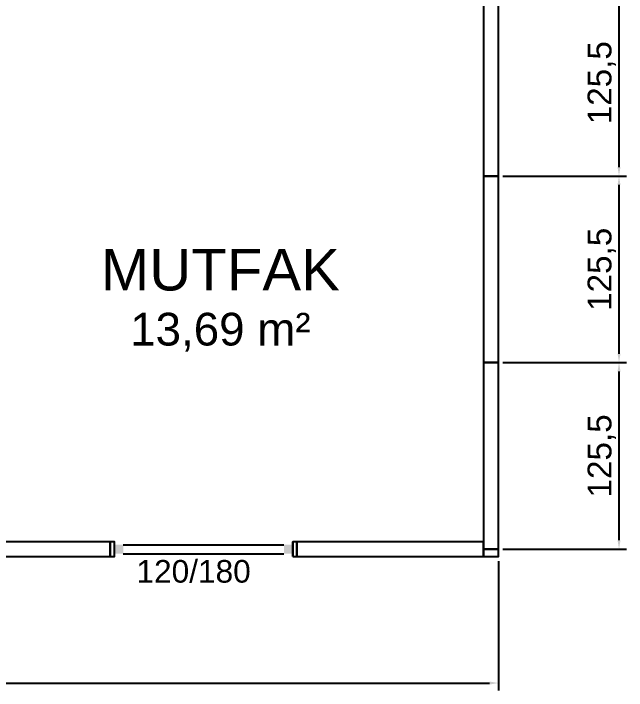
# Model space of a CAD drawing. Header units: centimetres. Extents: x -136 to 1955, y -1012 to 1233.
# Drawn here: x 1519.9 to 1932, y -90 to 365.3 of the extents above; entities that cross this region are included whole.
import ezdxf
from ezdxf.enums import TextEntityAlignment as Align

# ---------------------------------------------------------------- set-up
doc = ezdxf.new("R2010")
doc.units = ezdxf.units.CM
for name, color, linetype in [('DIS_DUVAR_100', 30, 'Continuous'), ('KOSE_PROFIL_100', 8, 'Continuous'), ('ODA_ADLARI', 7, 'Continuous'), ('OLCULER', 7, 'Continuous'), ('PENCERE', 10, 'Continuous')]:
    doc.layers.add(name, color=color, linetype=linetype)
doc.styles.get("Standard").update_dxf_attribs({"font": 'Arial.ttf'})
doc.dimstyles.new('ISO-25', dxfattribs={"dimtxt": 2.5, "dimasz": 2.5, "dimexe": 1.25, "dimexo": 0.625, "dimtad": 1, "dimtxsty": 'Standard', "dimcen": 2.5, "dimadec": 0, "dimazin": 0, "dimtfac": 1, "dimtmove": 0, "dimatfit": 3, "dimfxl": 1, "dimarcsym": 0})

# ---------------------------------------------------------------- blocks, each defined once
blk = doc.blocks.new('DIS_H_1255_100')
blk.add_lwpolyline([(0, 0), (125.5, 0), (125.5, 10), (0, 10)], close=True)
blk = doc.blocks.new('kaynak-pencere-120180')
at = {"layer": 'PENCERE', "color": 1}
for p, q in [((53839.87, 6703.82), (53839.87, 6713.82)), ((53845.87, 6711.82), (53953.87, 6711.82)), ((53959.87, 6703.82), (53959.87, 6713.82)), ((53845.87, 6705.82), (53953.87, 6705.82))]:
    blk.add_line(p, q, dxfattribs=at)
for points in [[(53839.87, 6705.82), (53845.87, 6705.82), (53839.87, 6711.82), (53845.87, 6711.82)], [(53959.87, 6705.82), (53953.87, 6705.82), (53959.87, 6711.82), (53953.87, 6711.82)]]:
    blk.add_solid(points, dxfattribs=at)
at = {"layer": 'PENCERE', "color": 0, "lineweight": 25}
blk.add_text('120/180', height=15.217, dxfattribs=at).set_placement((53854.7, 6686.34))
blk = doc.blocks.new('KROKI_P120180_H_1255_100')
for points in [[(0, 0), (2.75, 0), (2.75, 10), (0, 10)], [(122.75, 0), (125.5, 0), (125.5, 10), (122.75, 10)]]:
    blk.add_lwpolyline(points, close=True)
blk.add_blockref('kaynak-pencere-120180', (-53837.12, -6703.82))
blk = doc.blocks.new('DIS_V_1255_100')
blk.add_lwpolyline([(0, 0), (10, 0), (10, 125.5), (0, 125.5)], close=True)
blk = doc.blocks.new('VER_BAG_100_50')
blk.add_lwpolyline([(0, 0), (10, 0), (10, 5), (0, 5)], close=True)
blk = doc.blocks.new('*D130')
at = {"layer": 'Defpoints', "color": 0, "transparency": 16777216}
for p in [(1073, 0), (1846, 0), (1846, -85)]:
    blk.add_point(p, dxfattribs=at)
at = {"layer": 'OLCULER', "color": 0, "lineweight": -2, "transparency": 16777216}
for p, q in [((1073, -3), (1073, -90)), ((1846, -3), (1846, -90)), ((1079, -85), (1840, -85))]:
    blk.add_line(p, q, dxfattribs=at)
at = {"layer": 'OLCULER', "color": 0, "transparency": 16777216}
for points in [[(1079, -84), (1079, -86), (1073, -85)], [(1840, -84), (1840, -86), (1846, -85)]]:
    blk.add_solid(points, dxfattribs=at)
at = {"layer": 'OLCULER', "color": 0, "transparency": 16777216, "insert": (1459.5, -74.83), "char_height": 16, "attachment_point": 5}
blk.add_mtext('773', dxfattribs=at)
blk = doc.blocks.new('*D124')
at = {"layer": 'Defpoints', "color": 0, "transparency": 16777216}
for p in [(1846, 130.5), (1927, 130.5), (1846, 5)]:
    blk.add_point(p, dxfattribs=at)
at = {"layer": 'OLCULER', "color": 0, "lineweight": -2, "transparency": 16777216}
for p, q in [((1849, 130.5), (1932, 130.5)), ((1927, 11), (1927, 124.5)), ((1849, 5), (1932, 5))]:
    blk.add_line(p, q, dxfattribs=at)
at = {"layer": 'OLCULER', "color": 0, "transparency": 16777216}
for points in [[(1926, 124.5), (1928, 124.5), (1927, 130.5)], [(1926, 11), (1928, 11), (1927, 5)]]:
    blk.add_solid(points, dxfattribs=at)
at = {"layer": 'OLCULER', "color": 0, "transparency": 16777216, "insert": (1915.38, 67.75), "char_height": 16, "attachment_point": 5, "rotation": 90}
blk.add_mtext('125,5', dxfattribs=at)
blk = doc.blocks.new('*D125')
at = {"layer": 'Defpoints', "color": 0, "transparency": 16777216}
for p in [(1846, 256), (1927, 256), (1846, 130.5)]:
    blk.add_point(p, dxfattribs=at)
at = {"layer": 'OLCULER', "color": 0, "lineweight": -2, "transparency": 16777216}
for p, q in [((1849, 256), (1932, 256)), ((1927, 136.5), (1927, 250)), ((1849, 130.5), (1932, 130.5))]:
    blk.add_line(p, q, dxfattribs=at)
at = {"layer": 'OLCULER', "color": 0, "transparency": 16777216}
for points in [[(1926, 250), (1928, 250), (1927, 256)], [(1926, 136.5), (1928, 136.5), (1927, 130.5)]]:
    blk.add_solid(points, dxfattribs=at)
at = {"layer": 'OLCULER', "color": 0, "transparency": 16777216, "insert": (1915.38, 193.25), "char_height": 16, "attachment_point": 5, "rotation": 90}
blk.add_mtext('125,5', dxfattribs=at)
blk = doc.blocks.new('*D126')
at = {"layer": 'Defpoints', "color": 0, "transparency": 16777216}
for p in [(1846, 381.5), (1927, 381.5), (1846, 256)]:
    blk.add_point(p, dxfattribs=at)
at = {"layer": 'OLCULER', "color": 0, "lineweight": -2, "transparency": 16777216}
for p, q in [((1849, 381.5), (1932, 381.5)), ((1927, 262), (1927, 375.5)), ((1849, 256), (1932, 256))]:
    blk.add_line(p, q, dxfattribs=at)
at = {"layer": 'OLCULER', "color": 0, "transparency": 16777216}
for points in [[(1926, 375.5), (1928, 375.5), (1927, 381.5)], [(1926, 262), (1928, 262), (1927, 256)]]:
    blk.add_solid(points, dxfattribs=at)
at = {"layer": 'OLCULER', "color": 0, "transparency": 16777216, "insert": (1915.38, 318.75), "char_height": 16, "attachment_point": 5, "rotation": 90}
blk.add_mtext('125,5', dxfattribs=at)

msp = doc.modelspace()

# ---------------------------------------------------------------- block references
at = {"layer": 'DIS_DUVAR_100'}
for name, p in [('DIS_V_1255_100', (1836, 256)), ('DIS_V_1255_100', (1836, 130.5)), ('DIS_V_1255_100', (1836, 5)), ('DIS_H_1255_100', (1459.5, 0)), ('KROKI_P120180_H_1255_100', (1585, 0)), ('DIS_H_1255_100', (1710.5, 0))]:
    msp.add_blockref(name, p, dxfattribs=at)
at = {"layer": 'KOSE_PROFIL_100'}
msp.add_blockref('VER_BAG_100_50', (1836, 0), dxfattribs=at)

# ---------------------------------------------------------------- texts
at = {"layer": 'ODA_ADLARI'}
for s, height, p in [('MUTFAK', 28, (1659, 193)), ('13,69 m²', 22, (1659, 153))]:
    msp.add_text(s, height=height, dxfattribs=at).set_placement(p, align=Align.MIDDLE_CENTER)

# ---------------------------------------------------------------- dimensions: what is measured, and where the dimension line sits
at = {"layer": 'OLCULER'}
for base, p1, p2, picture, middle in [((1927, 381.5), (1846, 256), (1846, 381.5), '*D126', (1915.385, 318.75)), ((1927, 256), (1846, 130.5), (1846, 256), '*D125', (1915.385, 193.25)), ((1927, 130.5), (1846, 5), (1846, 130.5), '*D124', (1915.385, 67.75))]:
    dim = msp.add_linear_dim(base=base, p1=p1, p2=p2, angle=90, dimstyle='ISO-25', override={"dimtxt": 16, "dimasz": 6, "dimexe": 5, "dimexo": 3, "dimgap": 2, "dimdec": 1, "dimtix": 1, "dimatfit": 1}, dxfattribs=at)
    dim.commit()
    dim.dimension.update_dxf_attribs({"geometry": picture, "text_midpoint": middle})
dim = msp.add_linear_dim(base=(1846, -85), p1=(1073, 0), p2=(1846, 0), dimstyle='ISO-25', override={"dimtxt": 16, "dimasz": 6, "dimexe": 5, "dimexo": 3, "dimgap": 2, "dimdec": 1, "dimtix": 1, "dimatfit": 1}, dxfattribs=at)
dim.commit()
dim.dimension.update_dxf_attribs({"geometry": '*D130', "text_midpoint": (1459.5, -74.825)})

doc.saveas('drawing.dxf')
